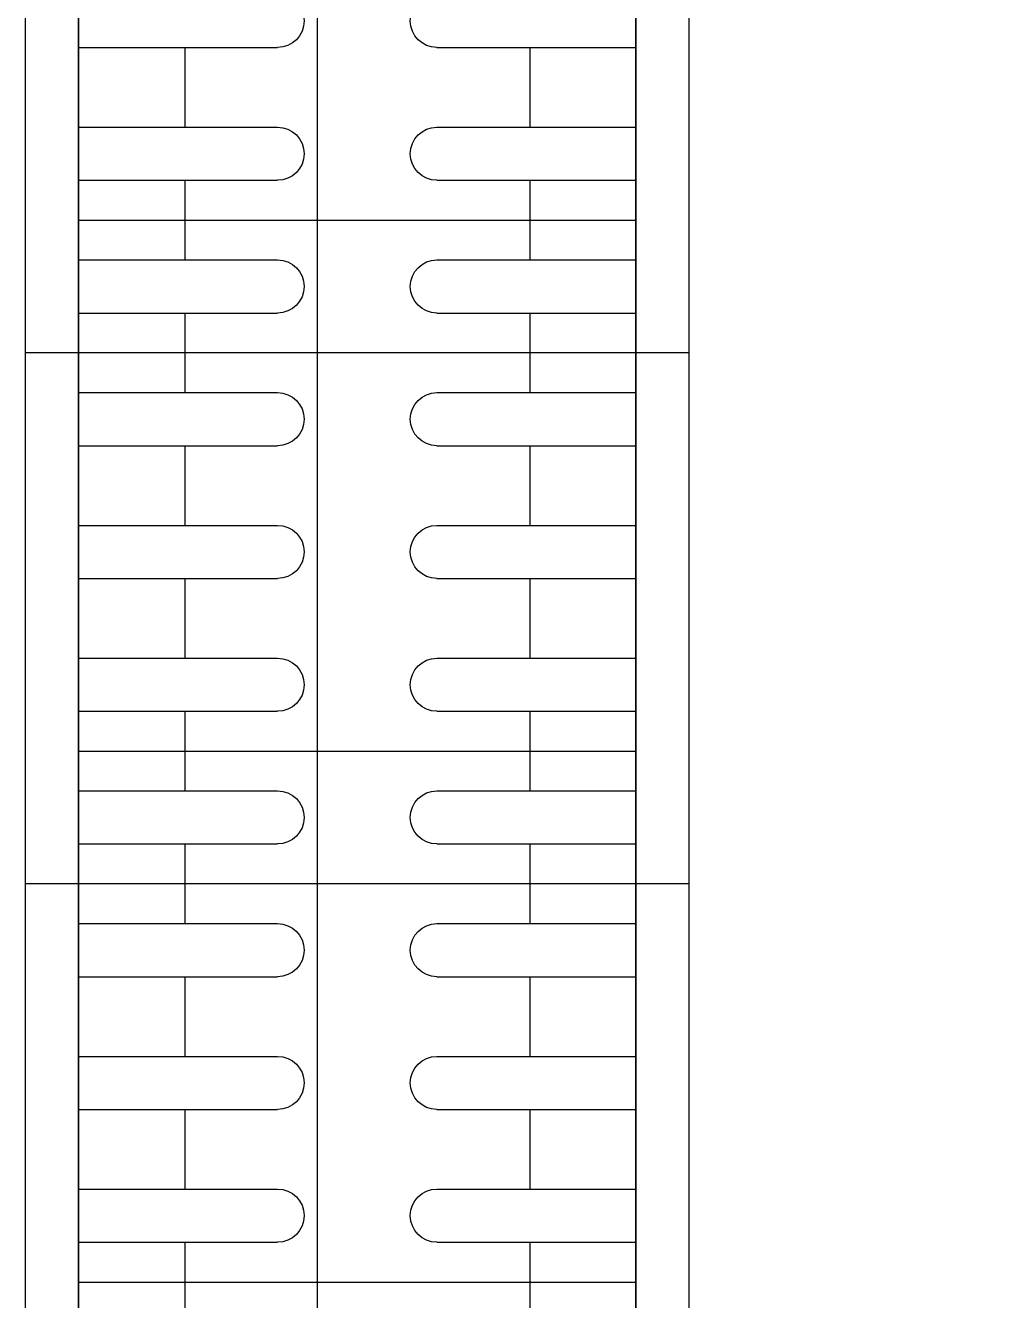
# Model space of a CAD drawing. Header units: inches. Extents: x 21 to 38546, y 13 to 15001.
# Drawn here: x 4366.49 to 4385.01, y 1414.93 to 1438.94 of the extents above; entities that cross this region are included whole.
import ezdxf

# ---------------------------------------------------------------- set-up
doc = ezdxf.new("R2010")
doc.units = ezdxf.units.IN
doc.header["$MEASUREMENT"] = 0
for name, color, linetype in [('pex_boru_dönüş', 5, 'Continuous'), ('pex_boru_gidiş', 1, 'Continuous'), ('RAST-IST-RADYATÖR-DİNAMİK BLOK', 83, 'Continuous')]:
    doc.layers.add(name, color=color, linetype=linetype)

# ---------------------------------------------------------------- blocks, each defined once
blk = doc.blocks.new('IS_RADYATOR-PLAN-80')
at = {"layer": 'RAST-IST-RADYATÖR-DİNAMİK BLOK', "color": 7}
for p, q in [((74.25, 11.5), (74.25, 7.75)), ((75.75, 11.5), (75.75, 7.75)), ((76.75, 11.5), (76.75, 7.75)), ((74.25, 9.5), (75, 9.5)), ((75, 9.5), (75.75, 9.5)), ((76.75, 9.5), (77.5, 9.5)), ((74.25, 4.75), (74.25, 1)), ((75.75, 4.75), (75.75, 1)), ((76.75, 4.75), (76.75, 1)), ((74.25, 3), (75, 3)), ((75, 3), (75.75, 3)), ((76.75, 3), (77.5, 3))]:
    blk.add_line(p, q, dxfattribs=at)
at = {"layer": 'RAST-IST-RADYATÖR-DİNAMİK BLOK'}
for points in [[(0, 0), (80, 0), (80, 12.5), (0, 12.5)], [(2.5, 11.5), (77.5, 11.5), (77.5, 1), (2.5, 1)]]:
    blk.add_lwpolyline(points, dxfattribs=at)
at = {"layer": 'RAST-IST-RADYATÖR-DİNAMİK BLOK', "color": 7}
for centre, start, end in [((73.75, 7.75), 180, 0), ((76.25, 7.75), 180, 0), ((73.75, 4.75), 0, 180), ((76.25, 4.75), 0, 180)]:
    blk.add_arc(centre, 0.5, start, end, dxfattribs=at)
blk = doc.blocks.new('IS_RADYATOR-PLAN-90')
at = {"layer": 'RAST-IST-RADYATÖR-DİNAMİK BLOK', "color": 7}
for p, q in [((74.25, 11.5), (74.25, 7.75)), ((75.75, 11.5), (75.75, 7.75)), ((76.75, 11.5), (76.75, 7.75)), ((78.25, 11.5), (78.25, 7.75)), ((79.25, 11.5), (79.25, 7.75)), ((80.75, 11.5), (80.75, 7.75)), ((81.75, 11.5), (81.75, 7.75)), ((83.25, 11.5), (83.25, 7.75)), ((84.25, 11.5), (84.25, 7.75)), ((85.75, 11.5), (85.75, 7.75)), ((86.75, 11.5), (86.75, 7.75)), ((74.25, 9.5), (75, 9.5)), ((75, 9.5), (75.75, 9.5)), ((76.75, 9.5), (77.5, 9.5)), ((77.5, 9.5), (78.25, 9.5)), ((79.25, 9.5), (80, 9.5)), ((80, 9.5), (80.75, 9.5)), ((81.75, 9.5), (82.5, 9.5)), ((82.5, 9.5), (83.25, 9.5)), ((84.25, 9.5), (85, 9.5)), ((85, 9.5), (85.75, 9.5)), ((86.75, 9.5), (87.5, 9.5)), ((74.25, 4.75), (74.25, 1)), ((75.75, 4.75), (75.75, 1)), ((76.75, 4.75), (76.75, 1)), ((78.25, 4.75), (78.25, 1)), ((79.25, 4.75), (79.25, 1)), ((80.75, 4.75), (80.75, 1)), ((81.75, 4.75), (81.75, 1)), ((83.25, 4.75), (83.25, 1)), ((84.25, 4.75), (84.25, 1)), ((85.75, 4.75), (85.75, 1)), ((86.75, 4.75), (86.75, 1)), ((74.25, 3), (75, 3)), ((75, 3), (75.75, 3)), ((76.75, 3), (77.5, 3)), ((77.5, 3), (78.25, 3)), ((79.25, 3), (80, 3)), ((80, 3), (80.75, 3)), ((81.75, 3), (82.5, 3)), ((82.5, 3), (83.25, 3)), ((84.25, 3), (85, 3)), ((85, 3), (85.75, 3)), ((86.75, 3), (87.5, 3))]:
    blk.add_line(p, q, dxfattribs=at)
at = {"layer": 'RAST-IST-RADYATÖR-DİNAMİK BLOK'}
for points in [[(0, 0), (90, 0), (90, 12.5), (0, 12.5)], [(2.5, 11.5), (87.5, 11.5), (87.5, 1), (2.5, 1)]]:
    blk.add_lwpolyline(points, dxfattribs=at)
at = {"layer": 'RAST-IST-RADYATÖR-DİNAMİK BLOK', "color": 7}
for centre, start, end in [((73.75, 7.75), 180, 0), ((76.25, 7.75), 180, 0), ((78.75, 7.75), 180, 0), ((81.25, 7.75), 180, 0), ((83.75, 7.75), 180, 0), ((86.25, 7.75), 180, 0), ((73.75, 4.75), 0, 180), ((76.25, 4.75), 0, 180), ((78.75, 4.75), 0, 180), ((81.25, 4.75), 0, 180), ((83.75, 4.75), 0, 180), ((86.25, 4.75), 0, 180)]:
    blk.add_arc(centre, 0.5, start, end, dxfattribs=at)
blk = doc.blocks.new('IS_RADYATOR-PLAN-100')
at = {"layer": 'RAST-IST-RADYATÖR-DİNAMİK BLOK', "color": 7}
for p, q in [((74.25, 11.5), (74.25, 7.75)), ((75.75, 11.5), (75.75, 7.75)), ((76.75, 11.5), (76.75, 7.75)), ((78.25, 11.5), (78.25, 7.75)), ((79.25, 11.5), (79.25, 7.75)), ((80.75, 11.5), (80.75, 7.75)), ((81.75, 11.5), (81.75, 7.75)), ((83.25, 11.5), (83.25, 7.75)), ((84.25, 11.5), (84.25, 7.75)), ((85.75, 11.5), (85.75, 7.75)), ((86.75, 11.5), (86.75, 7.75)), ((88.25, 11.5), (88.25, 7.75)), ((89.25, 11.5), (89.25, 7.75)), ((90.75, 11.5), (90.75, 7.75)), ((91.75, 11.5), (91.75, 7.75)), ((93.25, 11.5), (93.25, 7.75)), ((94.25, 11.5), (94.25, 7.75)), ((95.75, 11.5), (95.75, 7.75)), ((96.75, 11.5), (96.75, 7.75)), ((74.25, 9.5), (75, 9.5)), ((75, 9.5), (75.75, 9.5)), ((76.75, 9.5), (77.5, 9.5)), ((77.5, 9.5), (78.25, 9.5)), ((79.25, 9.5), (80, 9.5)), ((80, 9.5), (80.75, 9.5)), ((81.75, 9.5), (82.5, 9.5)), ((82.5, 9.5), (83.25, 9.5)), ((84.25, 9.5), (85, 9.5)), ((85, 9.5), (85.75, 9.5)), ((86.75, 9.5), (87.5, 9.5)), ((87.5, 9.5), (88.25, 9.5)), ((89.25, 9.5), (90, 9.5)), ((90, 9.5), (90.75, 9.5)), ((91.75, 9.5), (92.5, 9.5)), ((92.5, 9.5), (93.25, 9.5)), ((94.25, 9.5), (95, 9.5)), ((95, 9.5), (95.75, 9.5)), ((96.75, 9.5), (97.5, 9.5)), ((74.25, 4.75), (74.25, 1)), ((75.75, 4.75), (75.75, 1)), ((76.75, 4.75), (76.75, 1)), ((78.25, 4.75), (78.25, 1)), ((79.25, 4.75), (79.25, 1)), ((80.75, 4.75), (80.75, 1)), ((81.75, 4.75), (81.75, 1)), ((83.25, 4.75), (83.25, 1)), ((84.25, 4.75), (84.25, 1)), ((85.75, 4.75), (85.75, 1)), ((86.75, 4.75), (86.75, 1)), ((88.25, 4.75), (88.25, 1)), ((89.25, 4.75), (89.25, 1)), ((90.75, 4.75), (90.75, 1)), ((91.75, 4.75), (91.75, 1)), ((93.25, 4.75), (93.25, 1)), ((94.25, 4.75), (94.25, 1)), ((95.75, 4.75), (95.75, 1)), ((96.75, 4.75), (96.75, 1)), ((74.25, 3), (75, 3)), ((75, 3), (75.75, 3)), ((76.75, 3), (77.5, 3)), ((77.5, 3), (78.25, 3)), ((79.25, 3), (80, 3)), ((80, 3), (80.75, 3)), ((81.75, 3), (82.5, 3)), ((82.5, 3), (83.25, 3)), ((84.25, 3), (85, 3)), ((85, 3), (85.75, 3)), ((86.75, 3), (87.5, 3)), ((87.5, 3), (88.25, 3)), ((89.25, 3), (90, 3)), ((90, 3), (90.75, 3)), ((91.75, 3), (92.5, 3)), ((92.5, 3), (93.25, 3)), ((94.25, 3), (95, 3)), ((95, 3), (95.75, 3)), ((96.75, 3), (97.5, 3))]:
    blk.add_line(p, q, dxfattribs=at)
at = {"layer": 'RAST-IST-RADYATÖR-DİNAMİK BLOK'}
for points in [[(0, 0), (100, 0), (100, 12.5), (0, 12.5)], [(2.5, 11.5), (97.5, 11.5), (97.5, 1), (2.5, 1)]]:
    blk.add_lwpolyline(points, dxfattribs=at)
at = {"layer": 'RAST-IST-RADYATÖR-DİNAMİK BLOK', "color": 7}
for centre, start, end in [((73.75, 7.75), 180, 0), ((76.25, 7.75), 180, 0), ((78.75, 7.75), 180, 0), ((81.25, 7.75), 180, 0), ((83.75, 7.75), 180, 0), ((86.25, 7.75), 180, 0), ((88.75, 7.75), 180, 0), ((91.25, 7.75), 180, 0), ((93.75, 7.75), 180, 0), ((96.25, 7.75), 180, 0), ((73.75, 4.75), 0, 180), ((76.25, 4.75), 0, 180), ((78.75, 4.75), 0, 180), ((81.25, 4.75), 0, 180), ((83.75, 4.75), 0, 180), ((86.25, 4.75), 0, 180), ((88.75, 4.75), 0, 180), ((91.25, 4.75), 0, 180), ((93.75, 4.75), 0, 180), ((96.25, 4.75), 0, 180)]:
    blk.add_arc(centre, 0.5, start, end, dxfattribs=at)
blk = doc.blocks.new('IS_RADYATOR-PLAN-110')
at = {"layer": 'RAST-IST-RADYATÖR-DİNAMİK BLOK', "color": 7}
for p, q in [((74.25, 11.5), (74.25, 7.75)), ((75.75, 11.5), (75.75, 7.75)), ((76.75, 11.5), (76.75, 7.75)), ((78.25, 11.5), (78.25, 7.75)), ((79.25, 11.5), (79.25, 7.75)), ((80.75, 11.5), (80.75, 7.75)), ((81.75, 11.5), (81.75, 7.75)), ((83.25, 11.5), (83.25, 7.75)), ((84.25, 11.5), (84.25, 7.75)), ((85.75, 11.5), (85.75, 7.75)), ((86.75, 11.5), (86.75, 7.75)), ((88.25, 11.5), (88.25, 7.75)), ((89.25, 11.5), (89.25, 7.75)), ((90.75, 11.5), (90.75, 7.75)), ((91.75, 11.5), (91.75, 7.75)), ((93.25, 11.5), (93.25, 7.75)), ((94.25, 11.5), (94.25, 7.75)), ((95.75, 11.5), (95.75, 7.75)), ((96.75, 11.5), (96.75, 7.75)), ((74.25, 9.5), (75, 9.5)), ((75, 9.5), (75.75, 9.5)), ((76.75, 9.5), (77.5, 9.5)), ((77.5, 9.5), (78.25, 9.5)), ((79.25, 9.5), (80, 9.5)), ((80, 9.5), (80.75, 9.5)), ((81.75, 9.5), (82.5, 9.5)), ((82.5, 9.5), (83.25, 9.5)), ((84.25, 9.5), (85, 9.5)), ((85, 9.5), (85.75, 9.5)), ((86.75, 9.5), (87.5, 9.5)), ((87.5, 9.5), (88.25, 9.5)), ((89.25, 9.5), (90, 9.5)), ((90, 9.5), (90.75, 9.5)), ((91.75, 9.5), (92.5, 9.5)), ((92.5, 9.5), (93.25, 9.5)), ((94.25, 9.5), (95, 9.5)), ((95, 9.5), (95.75, 9.5)), ((96.75, 9.5), (97.5, 9.5)), ((97.5, 9.5), (98.25, 9.5)), ((74.25, 4.75), (74.25, 1)), ((75.75, 4.75), (75.75, 1)), ((76.75, 4.75), (76.75, 1)), ((78.25, 4.75), (78.25, 1)), ((79.25, 4.75), (79.25, 1)), ((80.75, 4.75), (80.75, 1)), ((81.75, 4.75), (81.75, 1)), ((83.25, 4.75), (83.25, 1)), ((84.25, 4.75), (84.25, 1)), ((85.75, 4.75), (85.75, 1)), ((86.75, 4.75), (86.75, 1)), ((88.25, 4.75), (88.25, 1)), ((89.25, 4.75), (89.25, 1)), ((90.75, 4.75), (90.75, 1)), ((91.75, 4.75), (91.75, 1)), ((93.25, 4.75), (93.25, 1)), ((94.25, 4.75), (94.25, 1)), ((95.75, 4.75), (95.75, 1)), ((96.75, 4.75), (96.75, 1)), ((74.25, 3), (75, 3)), ((75, 3), (75.75, 3)), ((76.75, 3), (77.5, 3)), ((77.5, 3), (78.25, 3)), ((79.25, 3), (80, 3)), ((80, 3), (80.75, 3)), ((81.75, 3), (82.5, 3)), ((82.5, 3), (83.25, 3)), ((84.25, 3), (85, 3)), ((85, 3), (85.75, 3)), ((86.75, 3), (87.5, 3)), ((87.5, 3), (88.25, 3)), ((89.25, 3), (90, 3)), ((90, 3), (90.75, 3)), ((91.75, 3), (92.5, 3)), ((92.5, 3), (93.25, 3)), ((94.25, 3), (95, 3)), ((95, 3), (95.75, 3)), ((96.75, 3), (97.5, 3)), ((97.5, 3), (98.25, 3))]:
    blk.add_line(p, q, dxfattribs=at)
at = {"layer": 'RAST-IST-RADYATÖR-DİNAMİK BLOK'}
for points in [[(0, 0), (110, 0), (110, 12.5), (0, 12.5)], [(2.5, 11.5), (107.5, 11.5), (107.5, 1), (2.5, 1)]]:
    blk.add_lwpolyline(points, dxfattribs=at)
at = {"layer": 'RAST-IST-RADYATÖR-DİNAMİK BLOK', "color": 7}
for centre, start, end in [((73.75, 7.75), 180, 0), ((76.25, 7.75), 180, 0), ((78.75, 7.75), 180, 0), ((81.25, 7.75), 180, 0), ((83.75, 7.75), 180, 0), ((86.25, 7.75), 180, 0), ((88.75, 7.75), 180, 0), ((91.25, 7.75), 180, 0), ((93.75, 7.75), 180, 0), ((96.25, 7.75), 180, 0), ((73.75, 4.75), 0, 180), ((76.25, 4.75), 0, 180), ((78.75, 4.75), 0, 180), ((81.25, 4.75), 0, 180), ((83.75, 4.75), 0, 180), ((86.25, 4.75), 0, 180), ((88.75, 4.75), 0, 180), ((91.25, 4.75), 0, 180), ((93.75, 4.75), 0, 180), ((96.25, 4.75), 0, 180)]:
    blk.add_arc(centre, 0.5, start, end, dxfattribs=at)
blk = doc.blocks.new('IS_RADYATOR-PLAN-120')
at = {"layer": 'RAST-IST-RADYATÖR-DİNAMİK BLOK', "color": 7}
for p, q in [((74.25, 11.5), (74.25, 7.75)), ((75.75, 11.5), (75.75, 7.75)), ((76.75, 11.5), (76.75, 7.75)), ((78.25, 11.5), (78.25, 7.75)), ((79.25, 11.5), (79.25, 7.75)), ((80.75, 11.5), (80.75, 7.75)), ((81.75, 11.5), (81.75, 7.75)), ((83.25, 11.5), (83.25, 7.75)), ((84.25, 11.5), (84.25, 7.75)), ((85.75, 11.5), (85.75, 7.75)), ((86.75, 11.5), (86.75, 7.75)), ((88.25, 11.5), (88.25, 7.75)), ((89.25, 11.5), (89.25, 7.75)), ((90.75, 11.5), (90.75, 7.75)), ((91.75, 11.5), (91.75, 7.75)), ((93.25, 11.5), (93.25, 7.75)), ((94.25, 11.5), (94.25, 7.75)), ((95.75, 11.5), (95.75, 7.75)), ((96.75, 11.5), (96.75, 7.75)), ((74.25, 9.5), (75, 9.5)), ((75, 9.5), (75.75, 9.5)), ((76.75, 9.5), (77.5, 9.5)), ((77.5, 9.5), (78.25, 9.5)), ((79.25, 9.5), (80, 9.5)), ((80, 9.5), (80.75, 9.5)), ((81.75, 9.5), (82.5, 9.5)), ((82.5, 9.5), (83.25, 9.5)), ((84.25, 9.5), (85, 9.5)), ((85, 9.5), (85.75, 9.5)), ((86.75, 9.5), (87.5, 9.5)), ((87.5, 9.5), (88.25, 9.5)), ((89.25, 9.5), (90, 9.5)), ((90, 9.5), (90.75, 9.5)), ((91.75, 9.5), (92.5, 9.5)), ((92.5, 9.5), (93.25, 9.5)), ((94.25, 9.5), (95, 9.5)), ((95, 9.5), (95.75, 9.5)), ((96.75, 9.5), (97.5, 9.5)), ((97.5, 9.5), (98.25, 9.5)), ((74.25, 4.75), (74.25, 1)), ((75.75, 4.75), (75.75, 1)), ((76.75, 4.75), (76.75, 1)), ((78.25, 4.75), (78.25, 1)), ((79.25, 4.75), (79.25, 1)), ((80.75, 4.75), (80.75, 1)), ((81.75, 4.75), (81.75, 1)), ((83.25, 4.75), (83.25, 1)), ((84.25, 4.75), (84.25, 1)), ((85.75, 4.75), (85.75, 1)), ((86.75, 4.75), (86.75, 1)), ((88.25, 4.75), (88.25, 1)), ((89.25, 4.75), (89.25, 1)), ((90.75, 4.75), (90.75, 1)), ((91.75, 4.75), (91.75, 1)), ((93.25, 4.75), (93.25, 1)), ((94.25, 4.75), (94.25, 1)), ((95.75, 4.75), (95.75, 1)), ((96.75, 4.75), (96.75, 1)), ((74.25, 3), (75, 3)), ((75, 3), (75.75, 3)), ((76.75, 3), (77.5, 3)), ((77.5, 3), (78.25, 3)), ((79.25, 3), (80, 3)), ((80, 3), (80.75, 3)), ((81.75, 3), (82.5, 3)), ((82.5, 3), (83.25, 3)), ((84.25, 3), (85, 3)), ((85, 3), (85.75, 3)), ((86.75, 3), (87.5, 3)), ((87.5, 3), (88.25, 3)), ((89.25, 3), (90, 3)), ((90, 3), (90.75, 3)), ((91.75, 3), (92.5, 3)), ((92.5, 3), (93.25, 3)), ((94.25, 3), (95, 3)), ((95, 3), (95.75, 3)), ((96.75, 3), (97.5, 3)), ((97.5, 3), (98.25, 3))]:
    blk.add_line(p, q, dxfattribs=at)
at = {"layer": 'RAST-IST-RADYATÖR-DİNAMİK BLOK'}
for points in [[(0, 0), (120, 0), (120, 12.5), (0, 12.5)], [(2.5, 11.5), (117.5, 11.5), (117.5, 1), (2.5, 1)]]:
    blk.add_lwpolyline(points, dxfattribs=at)
at = {"layer": 'RAST-IST-RADYATÖR-DİNAMİK BLOK', "color": 7}
for centre, start, end in [((73.75, 7.75), 180, 0), ((76.25, 7.75), 180, 0), ((78.75, 7.75), 180, 0), ((81.25, 7.75), 180, 0), ((83.75, 7.75), 180, 0), ((86.25, 7.75), 180, 0), ((88.75, 7.75), 180, 0), ((91.25, 7.75), 180, 0), ((93.75, 7.75), 180, 0), ((96.25, 7.75), 180, 0), ((73.75, 4.75), 0, 180), ((76.25, 4.75), 0, 180), ((78.75, 4.75), 0, 180), ((81.25, 4.75), 0, 180), ((83.75, 4.75), 0, 180), ((86.25, 4.75), 0, 180), ((88.75, 4.75), 0, 180), ((91.25, 4.75), 0, 180), ((93.75, 4.75), 0, 180), ((96.25, 4.75), 0, 180)]:
    blk.add_arc(centre, 0.5, start, end, dxfattribs=at)
blk = doc.blocks.new('IS_RADYATOR-PLAN-130')
at = {"layer": 'RAST-IST-RADYATÖR-DİNAMİK BLOK', "color": 7}
for p, q in [((74.25, 11.5), (74.25, 7.75)), ((75.75, 11.5), (75.75, 7.75)), ((76.75, 11.5), (76.75, 7.75)), ((78.25, 11.5), (78.25, 7.75)), ((79.25, 11.5), (79.25, 7.75)), ((80.75, 11.5), (80.75, 7.75)), ((81.75, 11.5), (81.75, 7.75)), ((83.25, 11.5), (83.25, 7.75)), ((84.25, 11.5), (84.25, 7.75)), ((85.75, 11.5), (85.75, 7.75)), ((86.75, 11.5), (86.75, 7.75)), ((88.25, 11.5), (88.25, 7.75)), ((89.25, 11.5), (89.25, 7.75)), ((90.75, 11.5), (90.75, 7.75)), ((91.75, 11.5), (91.75, 7.75)), ((93.25, 11.5), (93.25, 7.75)), ((94.25, 11.5), (94.25, 7.75)), ((95.75, 11.5), (95.75, 7.75)), ((96.75, 11.5), (96.75, 7.75)), ((74.25, 9.5), (75, 9.5)), ((75, 9.5), (75.75, 9.5)), ((76.75, 9.5), (77.5, 9.5)), ((77.5, 9.5), (78.25, 9.5)), ((79.25, 9.5), (80, 9.5)), ((80, 9.5), (80.75, 9.5)), ((81.75, 9.5), (82.5, 9.5)), ((82.5, 9.5), (83.25, 9.5)), ((84.25, 9.5), (85, 9.5)), ((85, 9.5), (85.75, 9.5)), ((86.75, 9.5), (87.5, 9.5)), ((87.5, 9.5), (88.25, 9.5)), ((89.25, 9.5), (90, 9.5)), ((90, 9.5), (90.75, 9.5)), ((91.75, 9.5), (92.5, 9.5)), ((92.5, 9.5), (93.25, 9.5)), ((94.25, 9.5), (95, 9.5)), ((95, 9.5), (95.75, 9.5)), ((96.75, 9.5), (97.5, 9.5)), ((97.5, 9.5), (98.25, 9.5)), ((74.25, 4.75), (74.25, 1)), ((75.75, 4.75), (75.75, 1)), ((76.75, 4.75), (76.75, 1)), ((78.25, 4.75), (78.25, 1)), ((79.25, 4.75), (79.25, 1)), ((80.75, 4.75), (80.75, 1)), ((81.75, 4.75), (81.75, 1)), ((83.25, 4.75), (83.25, 1)), ((84.25, 4.75), (84.25, 1)), ((85.75, 4.75), (85.75, 1)), ((86.75, 4.75), (86.75, 1)), ((88.25, 4.75), (88.25, 1)), ((89.25, 4.75), (89.25, 1)), ((90.75, 4.75), (90.75, 1)), ((91.75, 4.75), (91.75, 1)), ((93.25, 4.75), (93.25, 1)), ((94.25, 4.75), (94.25, 1)), ((95.75, 4.75), (95.75, 1)), ((96.75, 4.75), (96.75, 1)), ((74.25, 3), (75, 3)), ((75, 3), (75.75, 3)), ((76.75, 3), (77.5, 3)), ((77.5, 3), (78.25, 3)), ((79.25, 3), (80, 3)), ((80, 3), (80.75, 3)), ((81.75, 3), (82.5, 3)), ((82.5, 3), (83.25, 3)), ((84.25, 3), (85, 3)), ((85, 3), (85.75, 3)), ((86.75, 3), (87.5, 3)), ((87.5, 3), (88.25, 3)), ((89.25, 3), (90, 3)), ((90, 3), (90.75, 3)), ((91.75, 3), (92.5, 3)), ((92.5, 3), (93.25, 3)), ((94.25, 3), (95, 3)), ((95, 3), (95.75, 3)), ((96.75, 3), (97.5, 3)), ((97.5, 3), (98.25, 3))]:
    blk.add_line(p, q, dxfattribs=at)
at = {"layer": 'RAST-IST-RADYATÖR-DİNAMİK BLOK'}
for points in [[(0, 0), (130, 0), (130, 12.5), (0, 12.5)], [(2.5, 11.5), (127.5, 11.5), (127.5, 1), (2.5, 1)]]:
    blk.add_lwpolyline(points, dxfattribs=at)
at = {"layer": 'RAST-IST-RADYATÖR-DİNAMİK BLOK', "color": 7}
for centre, start, end in [((73.75, 7.75), 180, 0), ((76.25, 7.75), 180, 0), ((78.75, 7.75), 180, 0), ((81.25, 7.75), 180, 0), ((83.75, 7.75), 180, 0), ((86.25, 7.75), 180, 0), ((88.75, 7.75), 180, 0), ((91.25, 7.75), 180, 0), ((93.75, 7.75), 180, 0), ((96.25, 7.75), 180, 0), ((73.75, 4.75), 0, 180), ((76.25, 4.75), 0, 180), ((78.75, 4.75), 0, 180), ((81.25, 4.75), 0, 180), ((83.75, 4.75), 0, 180), ((86.25, 4.75), 0, 180), ((88.75, 4.75), 0, 180), ((91.25, 4.75), 0, 180), ((93.75, 4.75), 0, 180), ((96.25, 4.75), 0, 180)]:
    blk.add_arc(centre, 0.5, start, end, dxfattribs=at)
blk = doc.blocks.new('IS_RADYATOR-PLAN-140')
at = {"layer": 'RAST-IST-RADYATÖR-DİNAMİK BLOK', "color": 7}
for p, q in [((74.25, 11.5), (74.25, 7.75)), ((75.75, 11.5), (75.75, 7.75)), ((76.75, 11.5), (76.75, 7.75)), ((78.25, 11.5), (78.25, 7.75)), ((79.25, 11.5), (79.25, 7.75)), ((80.75, 11.5), (80.75, 7.75)), ((81.75, 11.5), (81.75, 7.75)), ((83.25, 11.5), (83.25, 7.75)), ((84.25, 11.5), (84.25, 7.75)), ((85.75, 11.5), (85.75, 7.75)), ((86.75, 11.5), (86.75, 7.75)), ((88.25, 11.5), (88.25, 7.75)), ((89.25, 11.5), (89.25, 7.75)), ((90.75, 11.5), (90.75, 7.75)), ((91.75, 11.5), (91.75, 7.75)), ((93.25, 11.5), (93.25, 7.75)), ((94.25, 11.5), (94.25, 7.75)), ((95.75, 11.5), (95.75, 7.75)), ((96.75, 11.5), (96.75, 7.75)), ((74.25, 9.5), (75, 9.5)), ((75, 9.5), (75.75, 9.5)), ((76.75, 9.5), (77.5, 9.5)), ((77.5, 9.5), (78.25, 9.5)), ((79.25, 9.5), (80, 9.5)), ((80, 9.5), (80.75, 9.5)), ((81.75, 9.5), (82.5, 9.5)), ((82.5, 9.5), (83.25, 9.5)), ((84.25, 9.5), (85, 9.5)), ((85, 9.5), (85.75, 9.5)), ((86.75, 9.5), (87.5, 9.5)), ((87.5, 9.5), (88.25, 9.5)), ((89.25, 9.5), (90, 9.5)), ((90, 9.5), (90.75, 9.5)), ((91.75, 9.5), (92.5, 9.5)), ((92.5, 9.5), (93.25, 9.5)), ((94.25, 9.5), (95, 9.5)), ((95, 9.5), (95.75, 9.5)), ((96.75, 9.5), (97.5, 9.5)), ((97.5, 9.5), (98.25, 9.5)), ((74.25, 4.75), (74.25, 1)), ((75.75, 4.75), (75.75, 1)), ((76.75, 4.75), (76.75, 1)), ((78.25, 4.75), (78.25, 1)), ((79.25, 4.75), (79.25, 1)), ((80.75, 4.75), (80.75, 1)), ((81.75, 4.75), (81.75, 1)), ((83.25, 4.75), (83.25, 1)), ((84.25, 4.75), (84.25, 1)), ((85.75, 4.75), (85.75, 1)), ((86.75, 4.75), (86.75, 1)), ((88.25, 4.75), (88.25, 1)), ((89.25, 4.75), (89.25, 1)), ((90.75, 4.75), (90.75, 1)), ((91.75, 4.75), (91.75, 1)), ((93.25, 4.75), (93.25, 1)), ((94.25, 4.75), (94.25, 1)), ((95.75, 4.75), (95.75, 1)), ((96.75, 4.75), (96.75, 1)), ((74.25, 3), (75, 3)), ((75, 3), (75.75, 3)), ((76.75, 3), (77.5, 3)), ((77.5, 3), (78.25, 3)), ((79.25, 3), (80, 3)), ((80, 3), (80.75, 3)), ((81.75, 3), (82.5, 3)), ((82.5, 3), (83.25, 3)), ((84.25, 3), (85, 3)), ((85, 3), (85.75, 3)), ((86.75, 3), (87.5, 3)), ((87.5, 3), (88.25, 3)), ((89.25, 3), (90, 3)), ((90, 3), (90.75, 3)), ((91.75, 3), (92.5, 3)), ((92.5, 3), (93.25, 3)), ((94.25, 3), (95, 3)), ((95, 3), (95.75, 3)), ((96.75, 3), (97.5, 3)), ((97.5, 3), (98.25, 3))]:
    blk.add_line(p, q, dxfattribs=at)
at = {"layer": 'RAST-IST-RADYATÖR-DİNAMİK BLOK'}
for points in [[(0, 0), (140, 0), (140, 12.5), (0, 12.5)], [(2.5, 11.5), (137.5, 11.5), (137.5, 1), (2.5, 1)]]:
    blk.add_lwpolyline(points, dxfattribs=at)
at = {"layer": 'RAST-IST-RADYATÖR-DİNAMİK BLOK', "color": 7}
for centre, start, end in [((73.75, 7.75), 180, 0), ((76.25, 7.75), 180, 0), ((78.75, 7.75), 180, 0), ((81.25, 7.75), 180, 0), ((83.75, 7.75), 180, 0), ((86.25, 7.75), 180, 0), ((88.75, 7.75), 180, 0), ((91.25, 7.75), 180, 0), ((93.75, 7.75), 180, 0), ((96.25, 7.75), 180, 0), ((73.75, 4.75), 0, 180), ((76.25, 4.75), 0, 180), ((78.75, 4.75), 0, 180), ((81.25, 4.75), 0, 180), ((83.75, 4.75), 0, 180), ((86.25, 4.75), 0, 180), ((88.75, 4.75), 0, 180), ((91.25, 4.75), 0, 180), ((93.75, 4.75), 0, 180), ((96.25, 4.75), 0, 180)]:
    blk.add_arc(centre, 0.5, start, end, dxfattribs=at)
blk = doc.blocks.new('IS_RADYATOR-PLAN-150')
at = {"layer": 'RAST-IST-RADYATÖR-DİNAMİK BLOK', "color": 7}
for p, q in [((74.25, 11.5), (74.25, 7.75)), ((75.75, 11.5), (75.75, 7.75)), ((76.75, 11.5), (76.75, 7.75)), ((78.25, 11.5), (78.25, 7.75)), ((79.25, 11.5), (79.25, 7.75)), ((80.75, 11.5), (80.75, 7.75)), ((81.75, 11.5), (81.75, 7.75)), ((83.25, 11.5), (83.25, 7.75)), ((84.25, 11.5), (84.25, 7.75)), ((85.75, 11.5), (85.75, 7.75)), ((86.75, 11.5), (86.75, 7.75)), ((88.25, 11.5), (88.25, 7.75)), ((89.25, 11.5), (89.25, 7.75)), ((90.75, 11.5), (90.75, 7.75)), ((91.75, 11.5), (91.75, 7.75)), ((93.25, 11.5), (93.25, 7.75)), ((94.25, 11.5), (94.25, 7.75)), ((95.75, 11.5), (95.75, 7.75)), ((96.75, 11.5), (96.75, 7.75)), ((74.25, 9.5), (75, 9.5)), ((75, 9.5), (75.75, 9.5)), ((76.75, 9.5), (77.5, 9.5)), ((77.5, 9.5), (78.25, 9.5)), ((79.25, 9.5), (80, 9.5)), ((80, 9.5), (80.75, 9.5)), ((81.75, 9.5), (82.5, 9.5)), ((82.5, 9.5), (83.25, 9.5)), ((84.25, 9.5), (85, 9.5)), ((85, 9.5), (85.75, 9.5)), ((86.75, 9.5), (87.5, 9.5)), ((87.5, 9.5), (88.25, 9.5)), ((89.25, 9.5), (90, 9.5)), ((90, 9.5), (90.75, 9.5)), ((91.75, 9.5), (92.5, 9.5)), ((92.5, 9.5), (93.25, 9.5)), ((94.25, 9.5), (95, 9.5)), ((95, 9.5), (95.75, 9.5)), ((96.75, 9.5), (97.5, 9.5)), ((97.5, 9.5), (98.25, 9.5)), ((74.25, 4.75), (74.25, 1)), ((75.75, 4.75), (75.75, 1)), ((76.75, 4.75), (76.75, 1)), ((78.25, 4.75), (78.25, 1)), ((79.25, 4.75), (79.25, 1)), ((80.75, 4.75), (80.75, 1)), ((81.75, 4.75), (81.75, 1)), ((83.25, 4.75), (83.25, 1)), ((84.25, 4.75), (84.25, 1)), ((85.75, 4.75), (85.75, 1)), ((86.75, 4.75), (86.75, 1)), ((88.25, 4.75), (88.25, 1)), ((89.25, 4.75), (89.25, 1)), ((90.75, 4.75), (90.75, 1)), ((91.75, 4.75), (91.75, 1)), ((93.25, 4.75), (93.25, 1)), ((94.25, 4.75), (94.25, 1)), ((95.75, 4.75), (95.75, 1)), ((96.75, 4.75), (96.75, 1)), ((74.25, 3), (75, 3)), ((75, 3), (75.75, 3)), ((76.75, 3), (77.5, 3)), ((77.5, 3), (78.25, 3)), ((79.25, 3), (80, 3)), ((80, 3), (80.75, 3)), ((81.75, 3), (82.5, 3)), ((82.5, 3), (83.25, 3)), ((84.25, 3), (85, 3)), ((85, 3), (85.75, 3)), ((86.75, 3), (87.5, 3)), ((87.5, 3), (88.25, 3)), ((89.25, 3), (90, 3)), ((90, 3), (90.75, 3)), ((91.75, 3), (92.5, 3)), ((92.5, 3), (93.25, 3)), ((94.25, 3), (95, 3)), ((95, 3), (95.75, 3)), ((96.75, 3), (97.5, 3)), ((97.5, 3), (98.25, 3))]:
    blk.add_line(p, q, dxfattribs=at)
at = {"layer": 'RAST-IST-RADYATÖR-DİNAMİK BLOK'}
for points in [[(-5, 0), (145, 0), (145, 12.5), (-5, 12.5)], [(-2.5, 11.5), (142.5, 11.5), (142.5, 1), (-2.5, 1)]]:
    blk.add_lwpolyline(points, dxfattribs=at)
at = {"layer": 'RAST-IST-RADYATÖR-DİNAMİK BLOK', "color": 7}
for centre, start, end in [((73.75, 7.75), 180, 0), ((76.25, 7.75), 180, 0), ((78.75, 7.75), 180, 0), ((81.25, 7.75), 180, 0), ((83.75, 7.75), 180, 0), ((86.25, 7.75), 180, 0), ((88.75, 7.75), 180, 0), ((91.25, 7.75), 180, 0), ((93.75, 7.75), 180, 0), ((96.25, 7.75), 180, 0), ((73.75, 4.75), 0, 180), ((76.25, 4.75), 0, 180), ((78.75, 4.75), 0, 180), ((81.25, 4.75), 0, 180), ((83.75, 4.75), 0, 180), ((86.25, 4.75), 0, 180), ((88.75, 4.75), 0, 180), ((91.25, 4.75), 0, 180), ((93.75, 4.75), 0, 180), ((96.25, 4.75), 0, 180)]:
    blk.add_arc(centre, 0.5, start, end, dxfattribs=at)
blk = doc.blocks.new('IS_RADYATOR-PLAN-160')
at = {"layer": 'RAST-IST-RADYATÖR-DİNAMİK BLOK', "color": 7}
for p, q in [((74.25, 11.5), (74.25, 7.75)), ((75.75, 11.5), (75.75, 7.75)), ((76.75, 11.5), (76.75, 7.75)), ((78.25, 11.5), (78.25, 7.75)), ((79.25, 11.5), (79.25, 7.75)), ((80.75, 11.5), (80.75, 7.75)), ((81.75, 11.5), (81.75, 7.75)), ((83.25, 11.5), (83.25, 7.75)), ((84.25, 11.5), (84.25, 7.75)), ((85.75, 11.5), (85.75, 7.75)), ((86.75, 11.5), (86.75, 7.75)), ((88.25, 11.5), (88.25, 7.75)), ((89.25, 11.5), (89.25, 7.75)), ((90.75, 11.5), (90.75, 7.75)), ((91.75, 11.5), (91.75, 7.75)), ((93.25, 11.5), (93.25, 7.75)), ((94.25, 11.5), (94.25, 7.75)), ((95.75, 11.5), (95.75, 7.75)), ((96.75, 11.5), (96.75, 7.75)), ((74.25, 9.5), (75, 9.5)), ((75, 9.5), (75.75, 9.5)), ((76.75, 9.5), (77.5, 9.5)), ((77.5, 9.5), (78.25, 9.5)), ((79.25, 9.5), (80, 9.5)), ((80, 9.5), (80.75, 9.5)), ((81.75, 9.5), (82.5, 9.5)), ((82.5, 9.5), (83.25, 9.5)), ((84.25, 9.5), (85, 9.5)), ((85, 9.5), (85.75, 9.5)), ((86.75, 9.5), (87.5, 9.5)), ((87.5, 9.5), (88.25, 9.5)), ((89.25, 9.5), (90, 9.5)), ((90, 9.5), (90.75, 9.5)), ((91.75, 9.5), (92.5, 9.5)), ((92.5, 9.5), (93.25, 9.5)), ((94.25, 9.5), (95, 9.5)), ((95, 9.5), (95.75, 9.5)), ((96.75, 9.5), (97.5, 9.5)), ((97.5, 9.5), (98.25, 9.5)), ((74.25, 4.75), (74.25, 1)), ((75.75, 4.75), (75.75, 1)), ((76.75, 4.75), (76.75, 1)), ((78.25, 4.75), (78.25, 1)), ((79.25, 4.75), (79.25, 1)), ((80.75, 4.75), (80.75, 1)), ((81.75, 4.75), (81.75, 1)), ((83.25, 4.75), (83.25, 1)), ((84.25, 4.75), (84.25, 1)), ((85.75, 4.75), (85.75, 1)), ((86.75, 4.75), (86.75, 1)), ((88.25, 4.75), (88.25, 1)), ((89.25, 4.75), (89.25, 1)), ((90.75, 4.75), (90.75, 1)), ((91.75, 4.75), (91.75, 1)), ((93.25, 4.75), (93.25, 1)), ((94.25, 4.75), (94.25, 1)), ((95.75, 4.75), (95.75, 1)), ((96.75, 4.75), (96.75, 1)), ((74.25, 3), (75, 3)), ((75, 3), (75.75, 3)), ((76.75, 3), (77.5, 3)), ((77.5, 3), (78.25, 3)), ((79.25, 3), (80, 3)), ((80, 3), (80.75, 3)), ((81.75, 3), (82.5, 3)), ((82.5, 3), (83.25, 3)), ((84.25, 3), (85, 3)), ((85, 3), (85.75, 3)), ((86.75, 3), (87.5, 3)), ((87.5, 3), (88.25, 3)), ((89.25, 3), (90, 3)), ((90, 3), (90.75, 3)), ((91.75, 3), (92.5, 3)), ((92.5, 3), (93.25, 3)), ((94.25, 3), (95, 3)), ((95, 3), (95.75, 3)), ((96.75, 3), (97.5, 3)), ((97.5, 3), (98.25, 3))]:
    blk.add_line(p, q, dxfattribs=at)
at = {"layer": 'RAST-IST-RADYATÖR-DİNAMİK BLOK'}
for points in [[(-5, 0), (155, 0), (155, 12.5), (-5, 12.5)], [(-2.5, 11.5), (152.5, 11.5), (152.5, 1), (-2.5, 1)]]:
    blk.add_lwpolyline(points, dxfattribs=at)
at = {"layer": 'RAST-IST-RADYATÖR-DİNAMİK BLOK', "color": 7}
for centre, start, end in [((73.75, 7.75), 180, 0), ((76.25, 7.75), 180, 0), ((78.75, 7.75), 180, 0), ((81.25, 7.75), 180, 0), ((83.75, 7.75), 180, 0), ((86.25, 7.75), 180, 0), ((88.75, 7.75), 180, 0), ((91.25, 7.75), 180, 0), ((93.75, 7.75), 180, 0), ((96.25, 7.75), 180, 0), ((73.75, 4.75), 0, 180), ((76.25, 4.75), 0, 180), ((78.75, 4.75), 0, 180), ((81.25, 4.75), 0, 180), ((83.75, 4.75), 0, 180), ((86.25, 4.75), 0, 180), ((88.75, 4.75), 0, 180), ((91.25, 4.75), 0, 180), ((93.75, 4.75), 0, 180), ((96.25, 4.75), 0, 180)]:
    blk.add_arc(centre, 0.5, start, end, dxfattribs=at)
blk = doc.blocks.new('IS_RADYATOR-PLAN-170')
at = {"layer": 'RAST-IST-RADYATÖR-DİNAMİK BLOK', "color": 7}
for p, q in [((74.25, 11.5), (74.25, 7.75)), ((75.75, 11.5), (75.75, 7.75)), ((76.75, 11.5), (76.75, 7.75)), ((78.25, 11.5), (78.25, 7.75)), ((79.25, 11.5), (79.25, 7.75)), ((80.75, 11.5), (80.75, 7.75)), ((81.75, 11.5), (81.75, 7.75)), ((83.25, 11.5), (83.25, 7.75)), ((84.25, 11.5), (84.25, 7.75)), ((85.75, 11.5), (85.75, 7.75)), ((86.75, 11.5), (86.75, 7.75)), ((88.25, 11.5), (88.25, 7.75)), ((89.25, 11.5), (89.25, 7.75)), ((90.75, 11.5), (90.75, 7.75)), ((91.75, 11.5), (91.75, 7.75)), ((93.25, 11.5), (93.25, 7.75)), ((94.25, 11.5), (94.25, 7.75)), ((95.75, 11.5), (95.75, 7.75)), ((96.75, 11.5), (96.75, 7.75)), ((74.25, 9.5), (75, 9.5)), ((75, 9.5), (75.75, 9.5)), ((76.75, 9.5), (77.5, 9.5)), ((77.5, 9.5), (78.25, 9.5)), ((79.25, 9.5), (80, 9.5)), ((80, 9.5), (80.75, 9.5)), ((81.75, 9.5), (82.5, 9.5)), ((82.5, 9.5), (83.25, 9.5)), ((84.25, 9.5), (85, 9.5)), ((85, 9.5), (85.75, 9.5)), ((86.75, 9.5), (87.5, 9.5)), ((87.5, 9.5), (88.25, 9.5)), ((89.25, 9.5), (90, 9.5)), ((90, 9.5), (90.75, 9.5)), ((91.75, 9.5), (92.5, 9.5)), ((92.5, 9.5), (93.25, 9.5)), ((94.25, 9.5), (95, 9.5)), ((95, 9.5), (95.75, 9.5)), ((96.75, 9.5), (97.5, 9.5)), ((97.5, 9.5), (98.25, 9.5)), ((74.25, 4.75), (74.25, 1)), ((75.75, 4.75), (75.75, 1)), ((76.75, 4.75), (76.75, 1)), ((78.25, 4.75), (78.25, 1)), ((79.25, 4.75), (79.25, 1)), ((80.75, 4.75), (80.75, 1)), ((81.75, 4.75), (81.75, 1)), ((83.25, 4.75), (83.25, 1)), ((84.25, 4.75), (84.25, 1)), ((85.75, 4.75), (85.75, 1)), ((86.75, 4.75), (86.75, 1)), ((88.25, 4.75), (88.25, 1)), ((89.25, 4.75), (89.25, 1)), ((90.75, 4.75), (90.75, 1)), ((91.75, 4.75), (91.75, 1)), ((93.25, 4.75), (93.25, 1)), ((94.25, 4.75), (94.25, 1)), ((95.75, 4.75), (95.75, 1)), ((96.75, 4.75), (96.75, 1)), ((74.25, 3), (75, 3)), ((75, 3), (75.75, 3)), ((76.75, 3), (77.5, 3)), ((77.5, 3), (78.25, 3)), ((79.25, 3), (80, 3)), ((80, 3), (80.75, 3)), ((81.75, 3), (82.5, 3)), ((82.5, 3), (83.25, 3)), ((84.25, 3), (85, 3)), ((85, 3), (85.75, 3)), ((86.75, 3), (87.5, 3)), ((87.5, 3), (88.25, 3)), ((89.25, 3), (90, 3)), ((90, 3), (90.75, 3)), ((91.75, 3), (92.5, 3)), ((92.5, 3), (93.25, 3)), ((94.25, 3), (95, 3)), ((95, 3), (95.75, 3)), ((96.75, 3), (97.5, 3)), ((97.5, 3), (98.25, 3))]:
    blk.add_line(p, q, dxfattribs=at)
at = {"layer": 'RAST-IST-RADYATÖR-DİNAMİK BLOK'}
for points in [[(-5, 0), (165, 0), (165, 12.5), (-5, 12.5)], [(-2.5, 11.5), (162.5, 11.5), (162.5, 1), (-2.5, 1)]]:
    blk.add_lwpolyline(points, dxfattribs=at)
at = {"layer": 'RAST-IST-RADYATÖR-DİNAMİK BLOK', "color": 7}
for centre, start, end in [((73.75, 7.75), 180, 0), ((76.25, 7.75), 180, 0), ((78.75, 7.75), 180, 0), ((81.25, 7.75), 180, 0), ((83.75, 7.75), 180, 0), ((86.25, 7.75), 180, 0), ((88.75, 7.75), 180, 0), ((91.25, 7.75), 180, 0), ((93.75, 7.75), 180, 0), ((96.25, 7.75), 180, 0), ((73.75, 4.75), 0, 180), ((76.25, 4.75), 0, 180), ((78.75, 4.75), 0, 180), ((81.25, 4.75), 0, 180), ((83.75, 4.75), 0, 180), ((86.25, 4.75), 0, 180), ((88.75, 4.75), 0, 180), ((91.25, 4.75), 0, 180), ((93.75, 4.75), 0, 180), ((96.25, 4.75), 0, 180)]:
    blk.add_arc(centre, 0.5, start, end, dxfattribs=at)
blk = doc.blocks.new('IS_RADYATOR-PLAN-180')
at = {"layer": 'RAST-IST-RADYATÖR-DİNAMİK BLOK', "color": 7}
for p, q in [((74.25, 11.5), (74.25, 7.75)), ((75.75, 11.5), (75.75, 7.75)), ((76.75, 11.5), (76.75, 7.75)), ((78.25, 11.5), (78.25, 7.75)), ((79.25, 11.5), (79.25, 7.75)), ((80.75, 11.5), (80.75, 7.75)), ((81.75, 11.5), (81.75, 7.75)), ((83.25, 11.5), (83.25, 7.75)), ((84.25, 11.5), (84.25, 7.75)), ((85.75, 11.5), (85.75, 7.75)), ((86.75, 11.5), (86.75, 7.75)), ((88.25, 11.5), (88.25, 7.75)), ((89.25, 11.5), (89.25, 7.75)), ((90.75, 11.5), (90.75, 7.75)), ((91.75, 11.5), (91.75, 7.75)), ((93.25, 11.5), (93.25, 7.75)), ((94.25, 11.5), (94.25, 7.75)), ((95.75, 11.5), (95.75, 7.75)), ((96.75, 11.5), (96.75, 7.75)), ((74.25, 9.5), (75, 9.5)), ((75, 9.5), (75.75, 9.5)), ((76.75, 9.5), (77.5, 9.5)), ((77.5, 9.5), (78.25, 9.5)), ((79.25, 9.5), (80, 9.5)), ((80, 9.5), (80.75, 9.5)), ((81.75, 9.5), (82.5, 9.5)), ((82.5, 9.5), (83.25, 9.5)), ((84.25, 9.5), (85, 9.5)), ((85, 9.5), (85.75, 9.5)), ((86.75, 9.5), (87.5, 9.5)), ((87.5, 9.5), (88.25, 9.5)), ((89.25, 9.5), (90, 9.5)), ((90, 9.5), (90.75, 9.5)), ((91.75, 9.5), (92.5, 9.5)), ((92.5, 9.5), (93.25, 9.5)), ((94.25, 9.5), (95, 9.5)), ((95, 9.5), (95.75, 9.5)), ((96.75, 9.5), (97.5, 9.5)), ((97.5, 9.5), (98.25, 9.5)), ((74.25, 4.75), (74.25, 1)), ((75.75, 4.75), (75.75, 1)), ((76.75, 4.75), (76.75, 1)), ((78.25, 4.75), (78.25, 1)), ((79.25, 4.75), (79.25, 1)), ((80.75, 4.75), (80.75, 1)), ((81.75, 4.75), (81.75, 1)), ((83.25, 4.75), (83.25, 1)), ((84.25, 4.75), (84.25, 1)), ((85.75, 4.75), (85.75, 1)), ((86.75, 4.75), (86.75, 1)), ((88.25, 4.75), (88.25, 1)), ((89.25, 4.75), (89.25, 1)), ((90.75, 4.75), (90.75, 1)), ((91.75, 4.75), (91.75, 1)), ((93.25, 4.75), (93.25, 1)), ((94.25, 4.75), (94.25, 1)), ((95.75, 4.75), (95.75, 1)), ((96.75, 4.75), (96.75, 1)), ((74.25, 3), (75, 3)), ((75, 3), (75.75, 3)), ((76.75, 3), (77.5, 3)), ((77.5, 3), (78.25, 3)), ((79.25, 3), (80, 3)), ((80, 3), (80.75, 3)), ((81.75, 3), (82.5, 3)), ((82.5, 3), (83.25, 3)), ((84.25, 3), (85, 3)), ((85, 3), (85.75, 3)), ((86.75, 3), (87.5, 3)), ((87.5, 3), (88.25, 3)), ((89.25, 3), (90, 3)), ((90, 3), (90.75, 3)), ((91.75, 3), (92.5, 3)), ((92.5, 3), (93.25, 3)), ((94.25, 3), (95, 3)), ((95, 3), (95.75, 3)), ((96.75, 3), (97.5, 3)), ((97.5, 3), (98.25, 3))]:
    blk.add_line(p, q, dxfattribs=at)
at = {"layer": 'RAST-IST-RADYATÖR-DİNAMİK BLOK'}
for points in [[(-5, 0), (175, 0), (175, 12.5), (-5, 12.5)], [(-2.5, 11.5), (172.5, 11.5), (172.5, 1), (-2.5, 1)]]:
    blk.add_lwpolyline(points, dxfattribs=at)
at = {"layer": 'RAST-IST-RADYATÖR-DİNAMİK BLOK', "color": 7}
for centre, start, end in [((73.75, 7.75), 180, 0), ((76.25, 7.75), 180, 0), ((78.75, 7.75), 180, 0), ((81.25, 7.75), 180, 0), ((83.75, 7.75), 180, 0), ((86.25, 7.75), 180, 0), ((88.75, 7.75), 180, 0), ((91.25, 7.75), 180, 0), ((93.75, 7.75), 180, 0), ((96.25, 7.75), 180, 0), ((73.75, 4.75), 0, 180), ((76.25, 4.75), 0, 180), ((78.75, 4.75), 0, 180), ((81.25, 4.75), 0, 180), ((83.75, 4.75), 0, 180), ((86.25, 4.75), 0, 180), ((88.75, 4.75), 0, 180), ((91.25, 4.75), 0, 180), ((93.75, 4.75), 0, 180), ((96.25, 4.75), 0, 180)]:
    blk.add_arc(centre, 0.5, start, end, dxfattribs=at)
blk = doc.blocks.new('IS_RADYATOR-PLAN-190')
at = {"layer": 'RAST-IST-RADYATÖR-DİNAMİK BLOK', "color": 7}
for p, q in [((74.25, 11.5), (74.25, 7.75)), ((75.75, 11.5), (75.75, 7.75)), ((76.75, 11.5), (76.75, 7.75)), ((78.25, 11.5), (78.25, 7.75)), ((79.25, 11.5), (79.25, 7.75)), ((80.75, 11.5), (80.75, 7.75)), ((81.75, 11.5), (81.75, 7.75)), ((83.25, 11.5), (83.25, 7.75)), ((84.25, 11.5), (84.25, 7.75)), ((85.75, 11.5), (85.75, 7.75)), ((86.75, 11.5), (86.75, 7.75)), ((88.25, 11.5), (88.25, 7.75)), ((89.25, 11.5), (89.25, 7.75)), ((90.75, 11.5), (90.75, 7.75)), ((91.75, 11.5), (91.75, 7.75)), ((93.25, 11.5), (93.25, 7.75)), ((94.25, 11.5), (94.25, 7.75)), ((95.75, 11.5), (95.75, 7.75)), ((96.75, 11.5), (96.75, 7.75)), ((74.25, 9.5), (75, 9.5)), ((75, 9.5), (75.75, 9.5)), ((76.75, 9.5), (77.5, 9.5)), ((77.5, 9.5), (78.25, 9.5)), ((79.25, 9.5), (80, 9.5)), ((80, 9.5), (80.75, 9.5)), ((81.75, 9.5), (82.5, 9.5)), ((82.5, 9.5), (83.25, 9.5)), ((84.25, 9.5), (85, 9.5)), ((85, 9.5), (85.75, 9.5)), ((86.75, 9.5), (87.5, 9.5)), ((87.5, 9.5), (88.25, 9.5)), ((89.25, 9.5), (90, 9.5)), ((90, 9.5), (90.75, 9.5)), ((91.75, 9.5), (92.5, 9.5)), ((92.5, 9.5), (93.25, 9.5)), ((94.25, 9.5), (95, 9.5)), ((95, 9.5), (95.75, 9.5)), ((96.75, 9.5), (97.5, 9.5)), ((97.5, 9.5), (98.25, 9.5)), ((74.25, 4.75), (74.25, 1)), ((75.75, 4.75), (75.75, 1)), ((76.75, 4.75), (76.75, 1)), ((78.25, 4.75), (78.25, 1)), ((79.25, 4.75), (79.25, 1)), ((80.75, 4.75), (80.75, 1)), ((81.75, 4.75), (81.75, 1)), ((83.25, 4.75), (83.25, 1)), ((84.25, 4.75), (84.25, 1)), ((85.75, 4.75), (85.75, 1)), ((86.75, 4.75), (86.75, 1)), ((88.25, 4.75), (88.25, 1)), ((89.25, 4.75), (89.25, 1)), ((90.75, 4.75), (90.75, 1)), ((91.75, 4.75), (91.75, 1)), ((93.25, 4.75), (93.25, 1)), ((94.25, 4.75), (94.25, 1)), ((95.75, 4.75), (95.75, 1)), ((96.75, 4.75), (96.75, 1)), ((74.25, 3), (75, 3)), ((75, 3), (75.75, 3)), ((76.75, 3), (77.5, 3)), ((77.5, 3), (78.25, 3)), ((79.25, 3), (80, 3)), ((80, 3), (80.75, 3)), ((81.75, 3), (82.5, 3)), ((82.5, 3), (83.25, 3)), ((84.25, 3), (85, 3)), ((85, 3), (85.75, 3)), ((86.75, 3), (87.5, 3)), ((87.5, 3), (88.25, 3)), ((89.25, 3), (90, 3)), ((90, 3), (90.75, 3)), ((91.75, 3), (92.5, 3)), ((92.5, 3), (93.25, 3)), ((94.25, 3), (95, 3)), ((95, 3), (95.75, 3)), ((96.75, 3), (97.5, 3)), ((97.5, 3), (98.25, 3))]:
    blk.add_line(p, q, dxfattribs=at)
at = {"layer": 'RAST-IST-RADYATÖR-DİNAMİK BLOK'}
for points in [[(-5, 0), (185, 0), (185, 12.5), (-5, 12.5)], [(182.5, 11.5), (-2.5, 11.5), (-2.5, 1), (182.5, 1)]]:
    blk.add_lwpolyline(points, dxfattribs=at)
at = {"layer": 'RAST-IST-RADYATÖR-DİNAMİK BLOK', "color": 7}
for centre, start, end in [((73.75, 7.75), 180, 0), ((76.25, 7.75), 180, 0), ((78.75, 7.75), 180, 0), ((81.25, 7.75), 180, 0), ((83.75, 7.75), 180, 0), ((86.25, 7.75), 180, 0), ((88.75, 7.75), 180, 0), ((91.25, 7.75), 180, 0), ((93.75, 7.75), 180, 0), ((96.25, 7.75), 180, 0), ((73.75, 4.75), 0, 180), ((76.25, 4.75), 0, 180), ((78.75, 4.75), 0, 180), ((81.25, 4.75), 0, 180), ((83.75, 4.75), 0, 180), ((86.25, 4.75), 0, 180), ((88.75, 4.75), 0, 180), ((91.25, 4.75), 0, 180), ((93.75, 4.75), 0, 180), ((96.25, 4.75), 0, 180)]:
    blk.add_arc(centre, 0.5, start, end, dxfattribs=at)
blk = doc.blocks.new('IS_RADYATOR-PLAN-200')
at = {"layer": 'RAST-IST-RADYATÖR-DİNAMİK BLOK', "color": 7}
for p, q in [((79.25, 11.5), (79.25, 7.75)), ((80.75, 11.5), (80.75, 7.75)), ((81.75, 11.5), (81.75, 7.75)), ((83.25, 11.5), (83.25, 7.75)), ((84.25, 11.5), (84.25, 7.75)), ((85.75, 11.5), (85.75, 7.75)), ((86.75, 11.5), (86.75, 7.75)), ((88.25, 11.5), (88.25, 7.75)), ((89.25, 11.5), (89.25, 7.75)), ((90.75, 11.5), (90.75, 7.75)), ((91.75, 11.5), (91.75, 7.75)), ((93.25, 11.5), (93.25, 7.75)), ((94.25, 11.5), (94.25, 7.75)), ((95.75, 11.5), (95.75, 7.75)), ((96.75, 11.5), (96.75, 7.75)), ((98.25, 11.5), (98.25, 7.75)), ((99.25, 11.5), (99.25, 7.75)), ((100.75, 11.5), (100.75, 7.75)), ((101.75, 11.5), (101.75, 7.75)), ((79.25, 9.5), (80, 9.5)), ((80, 9.5), (80.75, 9.5)), ((81.75, 9.5), (82.5, 9.5)), ((82.5, 9.5), (83.25, 9.5)), ((84.25, 9.5), (85, 9.5)), ((85, 9.5), (85.75, 9.5)), ((86.75, 9.5), (87.5, 9.5)), ((87.5, 9.5), (88.25, 9.5)), ((89.25, 9.5), (90, 9.5)), ((90, 9.5), (90.75, 9.5)), ((91.75, 9.5), (92.5, 9.5)), ((92.5, 9.5), (93.25, 9.5)), ((94.25, 9.5), (95, 9.5)), ((95, 9.5), (95.75, 9.5)), ((96.75, 9.5), (97.5, 9.5)), ((97.5, 9.5), (98.25, 9.5)), ((99.25, 9.5), (100, 9.5)), ((100, 9.5), (100.75, 9.5)), ((101.75, 9.5), (102.5, 9.5)), ((102.5, 9.5), (103.25, 9.5)), ((79.25, 4.75), (79.25, 1)), ((80.75, 4.75), (80.75, 1)), ((81.75, 4.75), (81.75, 1)), ((83.25, 4.75), (83.25, 1)), ((84.25, 4.75), (84.25, 1)), ((85.75, 4.75), (85.75, 1)), ((86.75, 4.75), (86.75, 1)), ((88.25, 4.75), (88.25, 1)), ((89.25, 4.75), (89.25, 1)), ((90.75, 4.75), (90.75, 1)), ((91.75, 4.75), (91.75, 1)), ((93.25, 4.75), (93.25, 1)), ((94.25, 4.75), (94.25, 1)), ((95.75, 4.75), (95.75, 1)), ((96.75, 4.75), (96.75, 1)), ((98.25, 4.75), (98.25, 1)), ((99.25, 4.75), (99.25, 1)), ((100.75, 4.75), (100.75, 1)), ((101.75, 4.75), (101.75, 1)), ((79.25, 3), (80, 3)), ((80, 3), (80.75, 3)), ((81.75, 3), (82.5, 3)), ((82.5, 3), (83.25, 3)), ((84.25, 3), (85, 3)), ((85, 3), (85.75, 3)), ((86.75, 3), (87.5, 3)), ((87.5, 3), (88.25, 3)), ((89.25, 3), (90, 3)), ((90, 3), (90.75, 3)), ((91.75, 3), (92.5, 3)), ((92.5, 3), (93.25, 3)), ((94.25, 3), (95, 3)), ((95, 3), (95.75, 3)), ((96.75, 3), (97.5, 3)), ((97.5, 3), (98.25, 3)), ((99.25, 3), (100, 3)), ((100, 3), (100.75, 3)), ((101.75, 3), (102.5, 3)), ((102.5, 3), (103.25, 3))]:
    blk.add_line(p, q, dxfattribs=at)
at = {"layer": 'RAST-IST-RADYATÖR-DİNAMİK BLOK'}
for points in [[(0, 0), (200, 0), (200, 12.5), (0, 12.5)], [(2.5, 11.5), (197.5, 11.5), (197.5, 1), (2.5, 1)]]:
    blk.add_lwpolyline(points, dxfattribs=at)
at = {"layer": 'RAST-IST-RADYATÖR-DİNAMİK BLOK', "color": 7}
for centre, start, end in [((78.75, 7.75), 180, 0), ((81.25, 7.75), 180, 0), ((83.75, 7.75), 180, 0), ((86.25, 7.75), 180, 0), ((88.75, 7.75), 180, 0), ((91.25, 7.75), 180, 0), ((93.75, 7.75), 180, 0), ((96.25, 7.75), 180, 0), ((98.75, 7.75), 180, 0), ((101.25, 7.75), 180, 0), ((78.75, 4.75), 0, 180), ((81.25, 4.75), 0, 180), ((83.75, 4.75), 0, 180), ((86.25, 4.75), 0, 180), ((88.75, 4.75), 0, 180), ((91.25, 4.75), 0, 180), ((93.75, 4.75), 0, 180), ((96.25, 4.75), 0, 180), ((98.75, 4.75), 0, 180), ((101.25, 4.75), 0, 180)]:
    blk.add_arc(centre, 0.5, start, end, dxfattribs=at)
blk = doc.blocks.new('IS_U4727')
for name, p in [('IS_RADYATOR-PLAN-80', (0, 0)), ('IS_RADYATOR-PLAN-90', (0, 0)), ('IS_RADYATOR-PLAN-100', (0, 0)), ('IS_RADYATOR-PLAN-110', (0, 0)), ('IS_RADYATOR-PLAN-120', (0, 0)), ('IS_RADYATOR-PLAN-130', (0, 0)), ('IS_RADYATOR-PLAN-140', (0, 0)), ('IS_RADYATOR-PLAN-150', (0, 0)), ('IS_RADYATOR-PLAN-160', (0, 0)), ('IS_RADYATOR-PLAN-170', (0, 0)), ('IS_RADYATOR-PLAN-180', (0, 0)), ('IS_RADYATOR-PLAN-190', (0, 0)), ('IS_RADYATOR-PLAN-200', (-5, 0))]:
    blk.add_blockref(name, p)

msp = doc.modelspace()

# ---------------------------------------------------------------- linework, layer by layer
at = {"layer": 'pex_boru_dönüş'}
msp.add_lwpolyline([(4545.784, 1876.331), (4545.784, 1808.231), (4388.884, 1808.231), (4388.884, 1014.263), (4371.988, 1014.263), (4371.988, 1520.78)], dxfattribs=at)
at = {"layer": 'pex_boru_gidiş'}
msp.add_lwpolyline([(4550.784, 1869.331), (4550.784, 1803.231), (4393.884, 1803.231), (4393.884, 1014.263), (4371.988, 1014.263), (4371.988, 1525.78)], dxfattribs=at)

# ---------------------------------------------------------------- block references
at = {"layer": 'RAST-IST-RADYATÖR-DİNAMİK BLOK', "xscale": -1, "rotation": 90}
msp.add_blockref('IS_U4727', (4378.988, 1512.78), dxfattribs=at)

doc.saveas('drawing.dxf')
